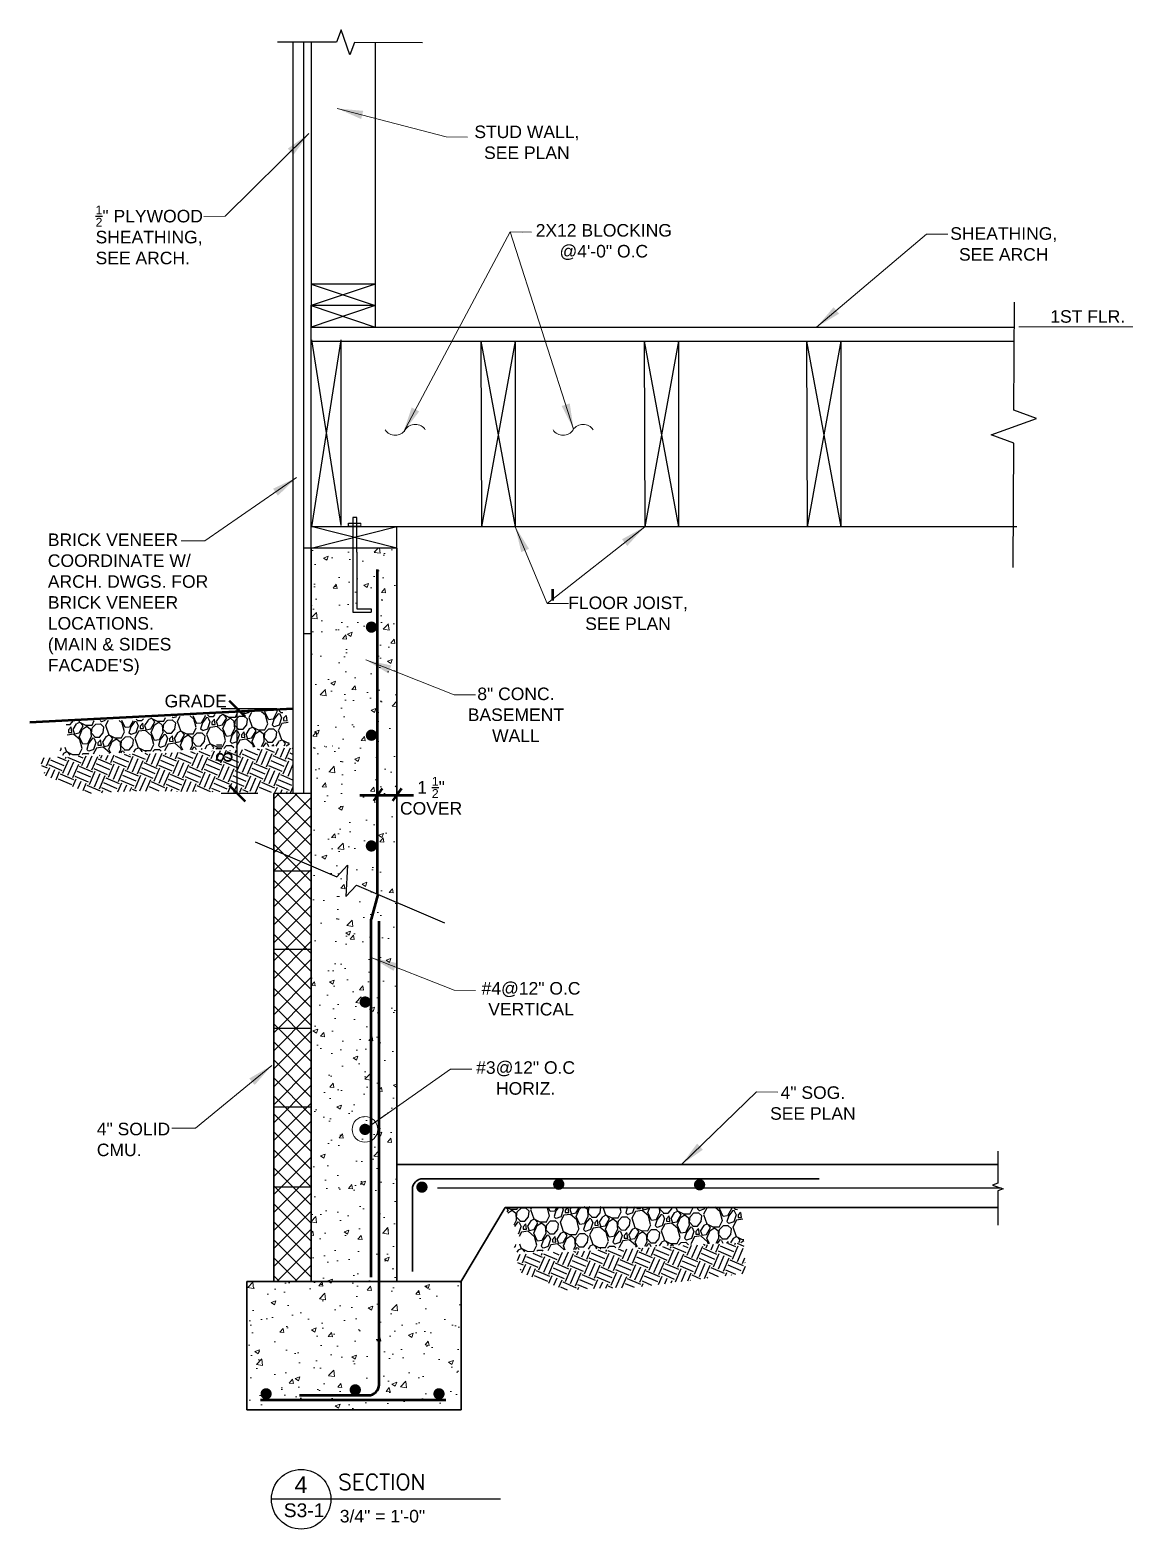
# Model space of a CAD drawing. Extents: x 4834 to 83801, y -13735 to 32221.
# Drawn here: x 12604.4 to 12706.6, y -4224.1 to -4084.1 of the extents above; entities that cross this region are included whole.
import ezdxf
from ezdxf.enums import TextEntityAlignment as Align

# ---------------------------------------------------------------- set-up
doc = ezdxf.new("R2010")
doc.units = 0
doc.header["$LTSCALE"] = 8
doc.header["$MEASUREMENT"] = 0
doc.layers.get('0').update_dxf_attribs({"lineweight": 9})
doc.layers.get('DefPoints').update_dxf_attribs({"color": 17})
for name, color, linetype in [('A-TEXT', 6, 'Continuous'), ('ANNSXTEXT', 2, 'Continuous'), ('AUDIT_I_011120114236-1', 7, 'Continuous'), ('D-HATCH LIGHT', 253, 'Continuous'), ('E.O.S', 10, 'Continuous'), ('S-ANNO-PATT', 101, 'Continuous'), ('S-BAR', 6, 'Continuous'), ('S-DIM', 3, 'Continuous'), ('S-SECT-CCON', 4, 'Continuous'), ('S-SECT-CONC', 193, 'Continuous'), ('S-SECT-MISC', 134, 'Continuous')]:
    doc.layers.add(name, color=color, linetype=linetype)
for name, color, linetype, lineweight in [('A-Wall-New', 1, 'Continuous', 50), ('DIM', 8, 'Continuous', 5), ('DIM_DA', 4, 'Continuous', 25), ('TEXT', 6, 'Continuous', 25)]:
    doc.layers.add(name, color=color, linetype=linetype, lineweight=lineweight)
doc.styles.add('ANNDTTEXT', font='romans.shx')
doc.styles.add('Arial', font='arial.ttf')
doc.styles.add('ROOMS', font='arial.ttf', dxfattribs={"height": 8})
doc.styles.get("Standard").update_dxf_attribs({"font": 'stylu.ttf'})
doc.styles.add('TAHOMA 48', font='tahoma.ttf')
doc.linetypes.add('WWF', pattern='A,0.5,-0.28,["X",Standard,S=0.125,R=0,X=-0.125,Y=-0.0625],-0.12', length=0.9)
doc.dimstyles.new('arch1-12', dxfattribs={"dimtxt": 1.5, "dimasz": 1.5, "dimexe": 1.5, "dimexo": 1.5, "dimgap": 1.5, "dimtad": 1, "dimdec": 4, "dimzin": 3, "dimdsep": 46, "dimlunit": 4, "dimtxsty": 'Standard', "dimblk": 'ARCHTICK', "dimcen": 1.5, "dimadec": 0, "dimazin": 0, "dimtfac": 1, "dimtdec": 4, "dimtmove": 1, "dimatfit": 2, "dimfxl": 1, "dimtolj": 1, "dimtzin": 0, "dimarcsym": 0})
doc.dimstyles.new('Forum 24', dxfattribs={"dimscale": 24, "dimtxt": 0.1875, "dimasz": 0.09375, "dimexe": 0.0625, "dimexo": 0.0625, "dimgap": 0.125, "dimtad": 1, "dimdec": 4, "dimrnd": 1, "dimzin": 7, "dimdsep": 46, "dimlunit": 4, "dimtxsty": 'Standard', "dimblk": 'OBLIQUE', "dimblk1": 'DIMTICK', "dimblk2": 'OBLIQUE', "dimcen": -0.0625, "dimdle": 0.125, "dimclrd": 256, "dimclre": 256, "dimclrt": 256, "dimadec": 0, "dimazin": 0, "dimtfac": 1, "dimtdec": 4, "dimtmove": 1, "dimatfit": 3, "dimfxl": 0.0625, "dimtvp": 1.2, "dimfrac": 2, "dimtolj": 1, "dimtzin": 7, "dimlwd": 13, "dimarcsym": 0})
pattern_1 = [(50, (-3884.32, -7409.45), (4.51873915, -0.39533845), [0.4725, -5.1975]), (355, (-3884.32, -7409.45), (-0.8741334, 4.7388104), [0.378, -4.158]), (100.451444, (-3883.9433, -7409.483), (3.6446057, 4.3434719), [0.4015632, -4.4171953]), (46.1842, (-3884.32, -7408.19), (6.7236204, -1.0427715), [0.70875, -7.79625]), (96.635635, (-3883.7595, -7408.277), (5.8883703, 6.1369472), [0.6023452, -6.6257967]), (351.184164, (-3884.32, -7408.19), (5.8883703, 6.1369472), [0.567, -6.237]), (21, (-3883.69, -7408.505), (3.7605144, -2.536499), [0.4725, -5.1975]), (326, (-3883.69, -7408.505), (1.5328866, 4.5684453), [0.378, -4.158]), (71.451445, (-3883.3765, -7408.7165), (5.293401, 2.0319463), [0.4015632, -4.4171953]), (37.5, (-3884.3198, -7409.4501), (0.07660709, 2.09723128), [0, -4.1076, 0, -4.221, 0, -4.17375]), (7.5, (-3884.3198, -7409.45), (1.6573381, 2.48479378), [0, -2.4066, 0, -4.0131, 0, -1.59075]), (327.5, (-3885.7247, -7409.4501), (3.36308135, -0.1420957), [0, -1.575, 0, -4.914, 0, -6.5205]), (317.5, (-3886.3547, -7409.45), (3.67407287, 0.6306614), [0, -2.0475, 0, -3.2634, 0, -4.6305])]

# ---------------------------------------------------------------- blocks, each defined once
blk = doc.blocks.new('_Oblique')
at = {"color": 0, "linetype": 'ByBlock', "lineweight": -2}
blk.add_line((-0.5, -0.5), (0.5, 0.5), dxfattribs=at)
blk = doc.blocks.new('DIMTICK')
for p, q in [((0, 1), (0, -1)), ((-1, 0), (1, 0))]:
    blk.add_line(p, q)
at = {"const_width": 0.141}
blk.add_lwpolyline([(0.707, 0.707), (-0.707, -0.707)], dxfattribs=at)
blk = doc.blocks.new('_ArchTick')
at = {"color": 0, "linetype": 'ByBlock', "const_width": 0.15}
blk.add_lwpolyline([(-0.5, -0.5), (0.5, 0.5)], dxfattribs=at)
blk = doc.blocks.new('*D2741')
at = {"layer": 'A-TEXT', "color": 0, "lineweight": -2, "transparency": 16777216}
for p, q in [((12627.48, -4147.49), (12622.27, -4147.49)), ((12623.77, -4155.4), (12623.77, -4147.49)), ((12625.68, -4155.4), (12622.27, -4155.4))]:
    blk.add_line(p, q, dxfattribs=at)
at = {"layer": 'DefPoints', "color": 0, "transparency": 16777216}
for p in [(12623.77, -4147.49), (12628.98, -4147.49), (12627.18, -4155.4)]:
    blk.add_point(p, dxfattribs=at)
at = {"layer": 'A-TEXT', "color": 0, "lineweight": -2, "transparency": 16777216, "xscale": 1.5, "yscale": 1.5, "zscale": 1.5}
for p, rotation in [((12623.77, -4147.49), 90), ((12623.77, -4155.4), 270)]:
    blk.add_blockref('_ArchTick', p, dxfattribs=dict(at, rotation=rotation))
at = {"layer": 'A-TEXT', "color": 0, "transparency": 16777216, "insert": (12622.57, -4151.6), "char_height": 1.5, "attachment_point": 5, "rotation": 90, "style": 'TAHOMA 48'}
blk.add_mtext('\\A1;8"', dxfattribs=at)

msp = doc.modelspace()

# ---------------------------------------------------------------- hatches: boundary and pattern name
at = {"layer": 'D-HATCH LIGHT', "linetype": 'ByBlock', "transparency": 33554534}
h = msp.add_hatch(dxfattribs=at)
h.set_pattern_fill('ANSI37', scale=9.5)
h.set_pattern_definition([(45, (716.5945, -14328.3393), (-0.8396893, 0.8396893), []), (135, (716.5945, -14328.3393), (-0.8396893, -0.8396893), [])])
h.paths.add_polyline_path([(12630.67761, -4155.39718), (12627.17761, -4155.39718), (12627.17761, -4200.96584), (12630.67761, -4200.96584)])
at = {"layer": 'DIM', "transparency": 33554585}
h = msp.add_hatch(dxfattribs=at)
h.set_pattern_fill('AR-CONC', scale=0.63)
h.set_pattern_definition(pattern_1)
h.paths.add_polyline_path([(12638.67761, -4132.4998), (12630.67761, -4132.4998), (12630.67761, -4200.96584), (12638.67761, -4200.96584)])
h = msp.add_hatch(dxfattribs=at)
h.set_pattern_fill('AR-CONC', scale=0.63)
h.set_pattern_definition(pattern_1)
h.paths.add_polyline_path([(12644.67761, -4200.96584), (12624.67761, -4200.96584), (12624.67761, -4212.96584), (12644.67761, -4212.96584)])
at = {"layer": 'S-ANNO-PATT', "transparency": 33554559}
h = msp.add_hatch(dxfattribs=at)
h.set_pattern_fill('GRAVEL', color=256, scale=3, angle=66.5854296)
h.set_pattern_definition([(294.598217, (11120.46588, -3446.2563), (15.239496858, -32.75298056), [0.403608, -39.957264]), (251.55517, (11120.63388, -3446.62328), (11.55276473, 34.22767341), [0.692604, -68.5677743]), (199.095877, (11120.41475, -3447.2803), (42.204006758, 14.416026276), [0.488364, -48.348098]), (333.859119, (11120.63805, -3448.65199), (-53.867072233, 26.595836687), [0.630714, -62.440674]), (359.419084, (11121.20425, -3448.92987), (-38.996248588, 0.540921525), [0.618465, -61.2281194]), (63.859119, (11121.82269, -3448.93614), (-26.595836687, -53.867072233), [0.630714, -62.440674]), (104.27967, (11122.10057, -3448.36994), (12.0317386876, -47.7099283604), [0.834087, -82.5745456]), (138.840758, (11121.89483, -3447.56162), (-52.2201310695, 45.497889084), [0.787464, -77.9589645]), (188.014995, (11121.30196, -3447.04335), (-45.325640772, -6.525817085), [0.63285, -62.6522193]), (241.821788, (11120.6753, -3447.1316), (15.86654254, 29.09042502), [0.722496, -35.402288]), (288.9828674, (11120.33412, -3447.76846), (15.976843283, -46.1491113533), [0.934344, -92.500125]), (205.399504, (11121.8458, -3445.93848), (-24.86277137, -12.117862844), [0.318903, -31.5715344]), (238.054664, (11121.55772, -3446.07527), (21.003790929, 33.404202829), [0.606711, -60.064534]), (291.58543, (11121.2367, -3446.59), (2.7529608, -1.1921438), [0.424263, -3.8183777]), (269.78402, (11120.8229, -3446.63974), (0.45479737, 16.149091595), [0.228474, -22.6188453]), (358.38684, (11120.82204, -3446.8682), (-9.4510262, 0.82347058), [0.323109, -15.8323854]), (97.549186, (11121.145, -3446.8773), (-1.92949022, 10.64317), [0.524787, -16.9680687]), (228.15048, (11121.0761, -3446.3571), (5.1372484, 4.3137778), [0.379473, -9.10736]), (82.97497, (11120.1306, -3448.46493), (3.662555539, 31.106039396), [0.5316, -52.6285354]), (136.931606, (11120.19561, -3447.93732), (25.513993638, -24.125424943), [0.445983, -44.152223]), (359.78402, (11120.5255, -3446.11865), (-16.149091595, 0.45479737), [0.456945, -22.3903743]), (50.195889, (11120.98243, -3446.12037), (-20.180320347, -23.95317663), [0.5316, -52.6285354]), (46.029384, (11121.83743, -3449.20406), (-11.466640574, -11.38051642), [0.51264, -25.119371]), (1.36057, (11122.19335, -3448.83512), (-36.243287786, -0.65122227), [0.429534, -42.523929]), (133.38684, (11123.29037, -3447.28326), (-11.38051642, 11.46664057), [0.456945, -22.3903743]), (83.939454, (11122.97648, -3446.95118), (-4.48602612, -40.557065595), [0.502893, -49.786271]), (136.029384, (11122.7062, -3448.6322), (11.38051642, -11.466640574), [0.25632, -25.375691]), (167.895362, (11123.21884, -3447.44844), (-12.203987, 2.01561438), [0.15297, -15.1440885]), (232.549186, (11123.0693, -3447.41636), (6.3293922, 7.0667386), [0.618465, -11.750852]), (252.594436, (11122.69319, -3447.90735), (9.168477142, 28.721751808), [0.57315, -56.7417695]), (10.275497, (11121.3928, -3446.9846), (-6.6980654, -0.3686732), [0.432666, -10.383988]), (59.742656, (11121.81852, -3446.90743), (25.772366106, 44.416046034), [0.755382, -74.782688]), (127.530825, (11122.19914, -3446.25495), (14.50215043, -19.356849765), [0.308868, -30.5780224]), (156.58543, (11122.011, -3446.01), (-3.9451046, -1.560817), [0.18, -2.82]), (186.841867, (11122.58676, -3447.92664), (24.039300787, 2.666836645), [0.416772, -41.26056]), (114.598217, (11122.17296, -3447.9763), (-15.239496858, 32.75298056), [0.807216, -39.553656]), (66.58543, (11121.837, -3447.2423), (-1.560817, 3.9451046), [0.78, -2.22]), (31.890276, (11122.1469, -3446.52656), (31.192163552, 19.184601453), [0.474342, -46.959823]), (320.640034, (11122.54965, -3446.27597), (9.81969941, -7.52153598), [0.436806, -21.4035237]), (274.231405, (11122.88738, -3446.55299), (4.878875922, -64.227693168), [0.711195, -70.4084225]), (242.011508, (11122.93986, -3447.26224), (-18.250830127, -34.596346623), [0.752397, -74.48722])])
h.paths.add_polyline_path([(12628.65009, -4150.92075), (12628.50258, -4148.25329), (12627.81893, -4147.66389), (12614.2969, -4148.45392), (12614.46032, -4148.60021), (12607.76436, -4148.58212), (12607.94988, -4151.00341), (12607.20521, -4151.16042), (12607.24346, -4151.85216)])
h = msp.add_hatch(dxfattribs=at)
h.set_pattern_fill('EARTH', color=256, scale=5.4, angle=66.5854296)
h.set_pattern_definition([(66.58543, (11119.5757, -3447.3812), (-0.7023677, 1.7752971), [1.35, -1.35]), (66.58543, (11119.1112, -3447.18), (-0.7023677, 1.7752971), [1.35, -1.35]), (66.58543, (11118.6466, -3446.9788), (-0.7023677, 1.7752971), [1.35, -1.35]), (156.58543, (11118.5588, -3446.7569), (-1.7752971, -0.7023677), [1.35, -1.35]), (156.58543, (11118.76, -3446.2924), (-1.7752971, -0.7023677), [1.35, -1.35]), (156.58543, (11118.9612, -3445.8278), (-1.7752971, -0.7023677), [1.35, -1.35])])
h.paths.add_polyline_path([(12628.97763, -4155.34187), (12628.97763, -4151.11629), (12605.2575, -4152.06756), (12605.83122, -4153.73476), (12610.06228, -4155.39503), (12613.35913, -4155.19876), (12616.22053, -4155.17729)])
h.paths.add_polyline_path([(12630.85059, -4151.04117), (12630.95473, -4151.22907), (12632.95416, -4150.95681)])
h = msp.add_hatch(dxfattribs=at)
h.set_pattern_fill('GRAVEL', color=256, scale=3, angle=66.5854296)
h.set_pattern_definition([(294.598217, (11162.9346, -3492.6503), (15.239496858, -32.75298056), [0.403608, -39.957264]), (251.55517, (11163.10261, -3493.01728), (11.55276473, 34.22767341), [0.692604, -68.5677743]), (199.095877, (11162.88348, -3493.6743), (42.204006758, 14.416026276), [0.488364, -48.348098]), (333.859119, (11163.10678, -3495.046), (-53.867072233, 26.595836687), [0.630714, -62.440674]), (359.419084, (11163.67298, -3495.32388), (-38.996248588, 0.540921525), [0.618465, -61.2281194]), (63.859119, (11164.29141, -3495.33015), (-26.595836687, -53.867072233), [0.630714, -62.440674]), (104.27967, (11164.56929, -3494.76395), (12.0317386876, -47.7099283604), [0.834087, -82.5745456]), (138.840758, (11164.36356, -3493.95563), (-52.2201310695, 45.497889084), [0.787464, -77.9589645]), (188.014995, (11163.7707, -3493.43736), (-45.325640772, -6.525817085), [0.63285, -62.6522193]), (241.821788, (11163.14402, -3493.5256), (15.86654254, 29.09042502), [0.722496, -35.402288]), (288.9828674, (11162.80285, -3494.16247), (15.976843283, -46.1491113533), [0.934344, -92.500125]), (205.399504, (11164.31453, -3492.3325), (-24.86277137, -12.117862844), [0.318903, -31.5715344]), (238.054664, (11164.02645, -3492.46927), (21.003790929, 33.404202829), [0.606711, -60.064534]), (291.58543, (11163.7054, -3492.984), (2.7529608, -1.1921438), [0.424263, -3.8183777]), (269.78402, (11163.29163, -3493.03375), (0.45479737, 16.149091595), [0.228474, -22.6188453]), (358.38684, (11163.29077, -3493.2622), (-9.4510262, 0.82347058), [0.323109, -15.8323854]), (97.549186, (11163.61375, -3493.2713), (-1.92949022, 10.64317), [0.524787, -16.9680687]), (228.15048, (11163.5448, -3492.7511), (5.1372484, 4.3137778), [0.379473, -9.10736]), (82.97497, (11162.59933, -3494.85894), (3.662555539, 31.106039396), [0.5316, -52.6285354]), (136.931606, (11162.66434, -3494.33133), (25.513993638, -24.125424943), [0.445983, -44.152223]), (359.78402, (11162.9942, -3492.51265), (-16.149091595, 0.45479737), [0.456945, -22.3903743]), (50.195889, (11163.45116, -3492.51438), (-20.180320347, -23.95317663), [0.5316, -52.6285354]), (46.029384, (11164.30616, -3495.59807), (-11.466640574, -11.38051642), [0.51264, -25.119371]), (1.36057, (11164.66208, -3495.22913), (-36.243287786, -0.65122227), [0.429534, -42.523929]), (133.38684, (11165.7591, -3493.67727), (-11.38051642, 11.46664057), [0.456945, -22.3903743]), (83.939454, (11165.44521, -3493.34519), (-4.48602612, -40.557065595), [0.502893, -49.786271]), (136.029384, (11165.17495, -3495.02622), (11.38051642, -11.466640574), [0.25632, -25.375691]), (167.895362, (11165.68757, -3493.84245), (-12.203987, 2.01561438), [0.15297, -15.1440885]), (232.549186, (11165.538, -3493.8104), (6.3293922, 7.0667386), [0.618465, -11.750852]), (252.594436, (11165.16192, -3494.30135), (9.168477142, 28.721751808), [0.57315, -56.7417695]), (10.275497, (11163.8615, -3493.3786), (-6.6980654, -0.3686732), [0.432666, -10.383988]), (59.742656, (11164.28724, -3493.30143), (25.772366106, 44.416046034), [0.755382, -74.782688]), (127.530825, (11164.66787, -3492.64896), (14.50215043, -19.356849765), [0.308868, -30.5780224]), (156.58543, (11164.4797, -3492.404), (-3.9451046, -1.560817), [0.18, -2.82]), (186.841867, (11165.0555, -3494.32065), (24.039300787, 2.666836645), [0.416772, -41.26056]), (114.598217, (11164.64168, -3494.3703), (-15.239496858, 32.75298056), [0.807216, -39.553656]), (66.58543, (11164.3057, -3493.6363), (-1.560817, 3.9451046), [0.78, -2.22]), (31.890276, (11164.61564, -3492.92057), (31.192163552, 19.184601453), [0.474342, -46.959823]), (320.640034, (11165.0184, -3492.66997), (9.81969941, -7.52153598), [0.436806, -21.4035237]), (274.231405, (11165.35611, -3492.94699), (4.878875922, -64.227693168), [0.711195, -70.4084225]), (242.011508, (11165.40858, -3493.65625), (-18.250830127, -34.596346623), [0.752397, -74.48722])])
h.paths.add_polyline_path([(12671.11882, -4197.31476), (12670.97131, -4194.6473), (12670.28766, -4194.0579), (12656.16294, -4193.97736), (12656.32635, -4194.12365), (12648.803, -4194.05051), (12650.41861, -4197.39741), (12649.67394, -4197.55443), (12649.71219, -4198.24617)])
h = msp.add_hatch(dxfattribs=at)
h.set_pattern_fill('EARTH', color=256, scale=5.4, angle=66.5854296)
h.set_pattern_definition([(66.58543, (11164.0442, -3493.7752), (-0.7023677, 1.7752971), [1.35, -1.35]), (66.58543, (11163.5796, -3493.574), (-0.7023677, 1.7752971), [1.35, -1.35]), (66.58543, (11163.115, -3493.3728), (-0.7023677, 1.7752971), [1.35, -1.35]), (156.58543, (11163.0272, -3493.1509), (-1.7752971, -0.7023677), [1.35, -1.35]), (156.58543, (11163.2284, -3492.6864), (-1.7752971, -0.7023677), [1.35, -1.35]), (156.58543, (11163.4296, -3492.2218), (-1.7752971, -0.7023677), [1.35, -1.35])])
h.paths.add_polyline_path([(12671.27842, -4200.20095), (12671.13587, -4197.62307), (12670.82007, -4197.35082), (12649.72593, -4198.46156), (12650.29965, -4200.12877), (12654.5307, -4201.78904), (12657.82756, -4201.59276), (12660.68895, -4201.57129)])

# ---------------------------------------------------------------- linework, layer by layer
at = {"color": 0, "ltscale": 2}
msp.add_line((12696.79866, -4111.82994), (12710.74724, -4111.82994), dxfattribs=at)
msp.add_line((12635.30264, -4130.15064), (12635.30264, -4130.47477))
for centre, start, end in [((12638.53143, -4120.8382), 212.4549549, 327.2671069), ((12640.40471, -4122.03682), 32.4550577, 147.5066315), ((12654.21402, -4120.8382), 212.4549549, 327.2671069), ((12656.0873, -4122.03682), 32.4550577, 147.5066315)]:
    msp.add_arc(centre, 1.11197, start, end)
at = {"layer": 'A-Wall-New'}
for p, q in [((12653.21262, -4136.32838), (12653.21262, -4137.39143)), ((12628.97763, -4147.48693), (12604.40788, -4148.78397)), ((12637.31246, -4154.93498), (12636.49901, -4156.09232)), ((12639.10544, -4154.93498), (12638.29199, -4156.09232)), ((12638.67761, -4155.54368), (12639.10544, -4154.93498)), ((12635.22243, -4155.54368), (12640.23075, -4155.54368)), ((12636.89547, -4164.82824), (12636.29296, -4167.14539))]:
    msp.add_line(p, q, dxfattribs=at)
at = {"layer": 'ANNSXTEXT'}
for p, q in [((12630.68228, -4132.47709), (12629.97115, -4132.47709)), ((12630.68228, -4140.47709), (12629.97115, -4140.47709)), ((12630.67761, -4155.39718), (12627.17761, -4155.39718)), ((12630.67761, -4162.66509), (12627.17761, -4162.66509)), ((12630.67761, -4169.95991), (12627.17761, -4169.95991)), ((12630.67761, -4177.36252), (12627.17761, -4177.36252)), ((12630.67761, -4184.68805), (12627.17761, -4184.68805)), ((12630.67761, -4192.17532), (12627.17761, -4192.17532))]:
    msp.add_line(p, q, dxfattribs=at)
at = {"layer": 'AUDIT_I_011120114236-1', "color": 6}
for p, q in [((12633.15066, -4221.3117, -48), (12626.96316, -4221.3117, -48)), ((12648.35256, -4221.3117, -48), (12633.15066, -4221.3117, -48))]:
    msp.add_line(p, q, dxfattribs=at)
msp.add_circle((12629.74308, -4221.3117, -48), 2.77992, dxfattribs=at)
at = {"layer": 'DIM_DA', "color": 2, "linetype": 'ByBlock'}
for p, q in [((12628.97763, -4085.27499), (12628.97763, -4130.47824)), ((12629.97115, -4085.27499), (12629.97115, -4111.84047)), ((12630.66764, -4085.27499), (12630.66764, -4111.84047)), ((12636.66764, -4085.27499), (12636.66764, -4111.84047)), ((12636.67037, -4107.83259), (12630.66764, -4107.83259)), ((12636.67037, -4107.83259), (12630.66764, -4109.83259)), ((12630.66764, -4107.83259), (12636.67037, -4109.83259)), ((12629.97115, -4110.22033), (12629.97115, -4155.39718)), ((12636.67037, -4109.83471), (12630.66764, -4109.83471)), ((12636.67037, -4109.83471), (12630.66764, -4111.83471)), ((12630.66764, -4109.83471), (12636.67037, -4111.83471)), ((12630.68173, -4113.15878), (12630.68173, -4109.78849)), ((12630.68173, -4111.84047), (12696.40352, -4111.84047)), ((12630.70588, -4113.03976), (12633.45806, -4130.36704)), ((12633.45806, -4113.03976), (12630.70862, -4130.48224)), ((12633.45806, -4113.03976), (12633.45806, -4130.36704)), ((12630.68173, -4113.15878), (12696.3975, -4113.15878)), ((12630.68173, -4130.60058), (12630.68173, -4113.15878)), ((12646.54051, -4113.15878), (12649.74788, -4130.48606)), ((12646.54051, -4113.15878), (12646.58705, -4130.48606)), ((12649.74788, -4113.15878), (12646.58705, -4130.48606)), ((12649.74788, -4113.15878), (12649.74788, -4130.48606)), ((12661.80141, -4113.15878), (12665.00879, -4130.48606)), ((12661.80141, -4113.15878), (12661.84796, -4130.48606)), ((12665.00879, -4113.15878), (12661.84796, -4130.48606)), ((12665.00879, -4113.15878), (12665.00879, -4130.48606)), ((12676.96887, -4113.15878), (12680.17624, -4130.48606)), ((12676.96887, -4113.15878), (12677.01541, -4130.48606)), ((12680.17624, -4113.15878), (12677.01541, -4130.48606)), ((12680.17624, -4113.15878), (12680.17624, -4130.48606)), ((12628.97763, -4130.47824), (12628.97763, -4155.39718)), ((12696.59946, -4130.48784), (12630.68173, -4130.48784)), ((12630.68228, -4132.47709), (12630.68228, -4130.47134)), ((12638.68502, -4132.47709), (12630.68228, -4130.47709)), ((12630.68228, -4132.47709), (12638.68502, -4130.47709)), ((12638.68228, -4132.47709), (12638.68228, -4130.47134)), ((12638.68502, -4132.47709), (12630.68228, -4132.47709))]:
    msp.add_line(p, q, dxfattribs=at)
at = {"layer": 'E.O.S', "color": 4}
for p, q in [((12634.1766, -4130.47477), (12634.1766, -4130.15064)), ((12634.55609, -4132.85578), (12634.55609, -4138.47955)), ((12634.93413, -4132.85578), (12634.93413, -4138.16235)), ((12634.93413, -4138.16235), (12636.28191, -4138.16235)), ((12636.28191, -4138.16235), (12636.28191, -4138.48068)), ((12634.55609, -4138.48068), (12636.28191, -4138.48068))]:
    msp.add_line(p, q, dxfattribs=at)
for points in [[(12634.93413, -4132.85578), (12634.93413, -4129.61038), (12634.55609, -4129.61038), (12634.55609, -4132.85578)], [(12634.1766, -4130.15064), (12635.30264, -4130.15064)], [(12635.30264, -4130.47477), (12634.1766, -4130.47477)]]:
    msp.add_lwpolyline(points, dxfattribs=at)
at = {"layer": 'S-BAR', "transparency": 33554610, "const_width": 0.525}
for points in [[(12636.57137, -4139.8616, -1), (12636.04637, -4139.8616, -1)], [(12636.57022, -4149.9578, -1), (12636.04522, -4149.9578, -1)], [(12636.5677, -4160.30026, -1), (12636.0427, -4160.30026, -1)], [(12635.98865, -4174.8766, -1), (12635.46365, -4174.8766, -1)], [(12635.96838, -4186.76927, -1), (12635.44338, -4186.76927, -1)], [(12653.54348, -4191.89028, 1), (12654.06848, -4191.89028, 1)], [(12666.70343, -4191.94466, 1), (12667.22843, -4191.94466, 1)], [(12640.76419, -4192.16212, 1), (12641.28919, -4192.16212, 1)], [(12626.73255, -4211.46402, -1), (12626.20755, -4211.46402, -1)], [(12635.06097, -4211.09557, -1), (12634.53597, -4211.09557, -1)], [(12642.88237, -4211.46402, -1), (12642.35737, -4211.46402, -1)]]:
    msp.add_lwpolyline(points, format="xyb", close=True, dxfattribs=at)
at = {"layer": 'S-DIM', "linetype": 'Continuous'}
for points in [[(12641.07397, -4085.28131), (12634.72916, -4085.25234), (12634.30457, -4086.40251), (12633.47645, -4084.09451), (12633.05186, -4085.24468), (12627.52361, -4085.21944)], [(12696.26389, -4134.28079), (12696.31686, -4122.67886), (12694.2137, -4121.90248), (12698.43403, -4120.38819), (12696.33087, -4119.6118), (12696.37702, -4109.503)]]:
    msp.add_lwpolyline(points, dxfattribs=at)
at = {"layer": 'S-SECT-CCON', "flags": 128}
for points in [[(12625.45267, -4159.90409), (12633.06907, -4163.16854), (12634.06982, -4162.10287), (12633.90659, -4165.02211), (12634.90734, -4163.95644), (12643.12739, -4167.47962)], [(12694.83392, -4188.80292), (12694.83392, -4191.78606), (12694.33937, -4191.96606), (12695.32846, -4192.32606), (12694.83392, -4192.50606), (12694.83392, -4195.72564)]]:
    msp.add_lwpolyline(points, dxfattribs=at)
at = {"layer": 'S-SECT-CONC', "linetype": 'Continuous', "lineweight": 35}
for p, q in [((12630.67761, -4132.4998), (12630.67761, -4175.74524)), ((12638.67761, -4132.4998), (12638.67761, -4175.74524)), ((12627.17761, -4155.39718), (12627.17761, -4200.96584)), ((12630.67761, -4175.62643), (12630.67761, -4200.96584)), ((12638.67761, -4175.62643), (12638.67761, -4200.96584)), ((12638.65522, -4190.05051), (12694.83392, -4190.05051)), ((12644.65522, -4201.00321), (12648.803, -4194.05051)), ((12648.803, -4194.05051), (12694.83392, -4194.05051)), ((12624.67761, -4200.96584), (12624.67761, -4212.96584)), ((12644.67761, -4200.96584), (12624.67761, -4200.96584)), ((12644.67761, -4200.96584), (12644.67761, -4212.96584)), ((12644.67761, -4212.96584), (12624.67761, -4212.96584))]:
    msp.add_line(p, q, dxfattribs=at)
at = {"layer": 'S-SECT-MISC', "linetype": 'WWF', "ltscale": 0.9}
msp.add_line((12695.18062, -4192.27225), (12642.46737, -4192.27225), dxfattribs=at)
at = {"layer": 'S-SECT-MISC', "linetype": 'Continuous', "lineweight": 50, "transparency": 33554610}
msp.add_line((12625.93846, -4212.01466), (12643.26025, -4212.01466), dxfattribs=at)
for points in [[(12636.86763, -4164.79663), (12636.86763, -4134.47478)], [(12636.29551, -4200.56949), (12636.29551, -4167.13559)]]:
    msp.add_lwpolyline(points, dxfattribs=at)
msp.add_lwpolyline([(12629.58456, -4211.60504), (12636.01703, -4211.60504, 0.414213562), (12637.01703, -4210.60504), (12637.01703, -4167.3205)], format="xyb", dxfattribs=at)
at = {"layer": 'S-SECT-MISC', "linetype": 'Continuous', "lineweight": 35}
msp.add_lwpolyline([(12640.13064, -4200.05139), (12640.13064, -4192.38115, -0.414213562), (12641.13064, -4191.38115), (12678.13129, -4191.38115)], format="xyb", dxfattribs=at)

# ---------------------------------------------------------------- texts
at = {"layer": 'ANNSXTEXT', "color": 3, "style": 'ANNDTTEXT'}
msp.add_text('SECTION', height=1.485, dxfattribs=at).set_placement((12633.20795, -4220.43928, -48))
at = {"layer": 'ANNSXTEXT', "color": 3, "style": 'Arial'}
msp.add_attdef('4', text='1', height=1.55727, dxfattribs=at).set_placement((12629.73055, -4219.96443, -48), align=Align.MIDDLE)
at = {"layer": 'TEXT', "attachment_point": 5, "style": 'ROOMS'}
for s, insert, char_height, width in [('\\A1;STUD WALL,\\PSEE PLAN', (12650.83036, -4094.58991), 1.1705057, 17.1339517), ('\\A1;\\pxi-3,l4,ql,t4;{\\H0.7x;\\S1/2;}" PLYWOOD\\PSHEATHING,\\PSEE ARCH.', (12617.93539, -4103.24228), 1.1705057, 17.1339517), ('\\A1;2X12 BLOCKING\\P@4\'-0" O.C', (12658.01667, -4103.89598), 1.1705057, 17.1339517), ('\\A1;SHEATHING,\\PSEE ARCH', (12695.37934, -4104.08626), 1.1705057, 17.1339517), ('\\A1;\\pxql;1ST FLR.', (12708.29679, -4110.85593), 1.1705057, 17.1339517), ("\\A1;\\pxql;BRICK VENEER\\PCOORDINATE W/ ARCH. DWGS. FOR BRICK VENEER LOCATIONS.\\P(MAIN & SIDES FACADE'S)", (12614.64368, -4137.732), 1.1705057, 17.1339517), ('\\A1;FLOOR JOIST,\\PSEE PLAN', (12660.27896, -4138.57512), 1.1705057, 17.1339517), ('\\A1;GRADE', (12619.89218, -4146.7787), 1.170506, 17.1339517), ('\\A1;8" CONC.\\PBASEMENT\\PWALL', (12649.80604, -4148.044), 1.1705057, 17.1339517), ('\\A1;1 {\\H0.7x;\\S1/2;}" \\PCOVER', (12641.88008, -4155.61612), 1.1705057, 17.1339517), ('\\A1;#4@12" O.C\\PVERTICAL', (12651.21974, -4174.57821), 1.1705057, 17.1339517), ('\\A1;#3@12" O.C\\PHORIZ.', (12650.71268, -4181.97742), 1.1705057, 17.1339517), ('\\A1;4" SOG.\\PSEE PLAN', (12677.5494, -4184.31697), 1.1705057, 17.1339517), ('\\A1;\\pxql;4" SOLID\\PCMU.', (12619.21893, -4187.71743), 1.1705057, 17.1339517), ('\\A1;\\pxi-3,l4,ql,t4;S3-1', (12636.25166, -4222.34969), 1.2875563, 18.8473468), ('\\A1;3/4" = 1\'-0"', (12637.33979, -4222.89817), 1.1705057, 17.1339517)]:
    msp.add_mtext(s, dxfattribs=dict(at, insert=insert, char_height=char_height, width=width))

# ---------------------------------------------------------------- dimensions: what is measured, and where the dimension line sits
at = {"layer": 'A-TEXT', "color": 2}
dim = msp.add_linear_dim(base=(12623.76934, -4147.48693), p1=(12627.17761, -4155.39718), p2=(12628.97763, -4147.48693), angle=270, text='8"', dimstyle='arch1-12', override={"dimtxsty": 'TAHOMA 48'}, dxfattribs=at)
dim.commit()
dim.dimension.update_dxf_attribs({"geometry": '*D2741', "text_midpoint": (12624.8537, -4151.5992), "dimtype": 160})

# ---------------------------------------------------------------- leaders
at = {"layer": 'TEXT'}
for points, override in [([(12633.12229, -4091.42335), (12643.29071, -4094.07854), (12645.28719, -4094.09471)], {"dimasz": 0.1, "dimtad": 0}), ([(12630.47295, -4093.77376), (12622.6473, -4101.48468), (12620.65082, -4101.50084)], {"dimasz": 0.1, "dimtad": 0}), ([(12639.2922, -4121.64918), (12649.26487, -4102.95983), (12650.398, -4102.96901)], {"dimasz": 0.1, "dimtad": 0}), ([(12655.19565, -4121.37241), (12649.26487, -4102.95983), (12651.26135, -4102.976)], {"dimasz": 0.1, "dimtad": 0}), ([(12677.90328, -4111.84047), (12688.17008, -4103.15011), (12690.16656, -4103.16628)], {"dimasz": 0.1, "dimtad": 0}), ([(12629.31972, -4125.89682), (12620.75586, -4131.79717), (12618.53861, -4131.80332)], {"dimasz": 0.1, "dimtad": 0}), ([(12649.74788, -4130.48606), (12652.71693, -4137.65391), (12654.71341, -4137.67008)], {"dimasz": 0.1, "dimtad": 0}), ([(12661.84796, -4130.48606), (12652.71693, -4137.65391), (12653.21262, -4137.26479)], {"dimasz": 0.1, "dimtad": 0}), ([(12635.79233, -4142.93242), (12644.03766, -4146.1748), (12646.03414, -4146.19097)], {"dimasz": 0.1, "dimtad": 0}), ([(12636.29551, -4170.72453), (12644.03766, -4173.76904), (12646.03414, -4173.78521)], {"dimasz": 0.1, "dimtad": 0}), ([(12627.00034, -4180.79315), (12619.88565, -4186.6575), (12617.66839, -4186.66365)], {"dimasz": 0.1, "dimtad": 0}), ([(12635.70588, -4186.76927), (12643.69802, -4181.13068), (12645.6945, -4181.14685)], {"dimasz": 0.1, "dimtad": 0, "dimldrblk": 'Origin'}), ([(12665.28193, -4190.05051), (12672.28724, -4183.26702), (12674.28372, -4183.28319)], {"dimasz": 0.1, "dimtad": 0})]:
    msp.add_leader(points, dimstyle='Forum 24', override=override, dxfattribs=at)

doc.saveas('drawing.dxf')
